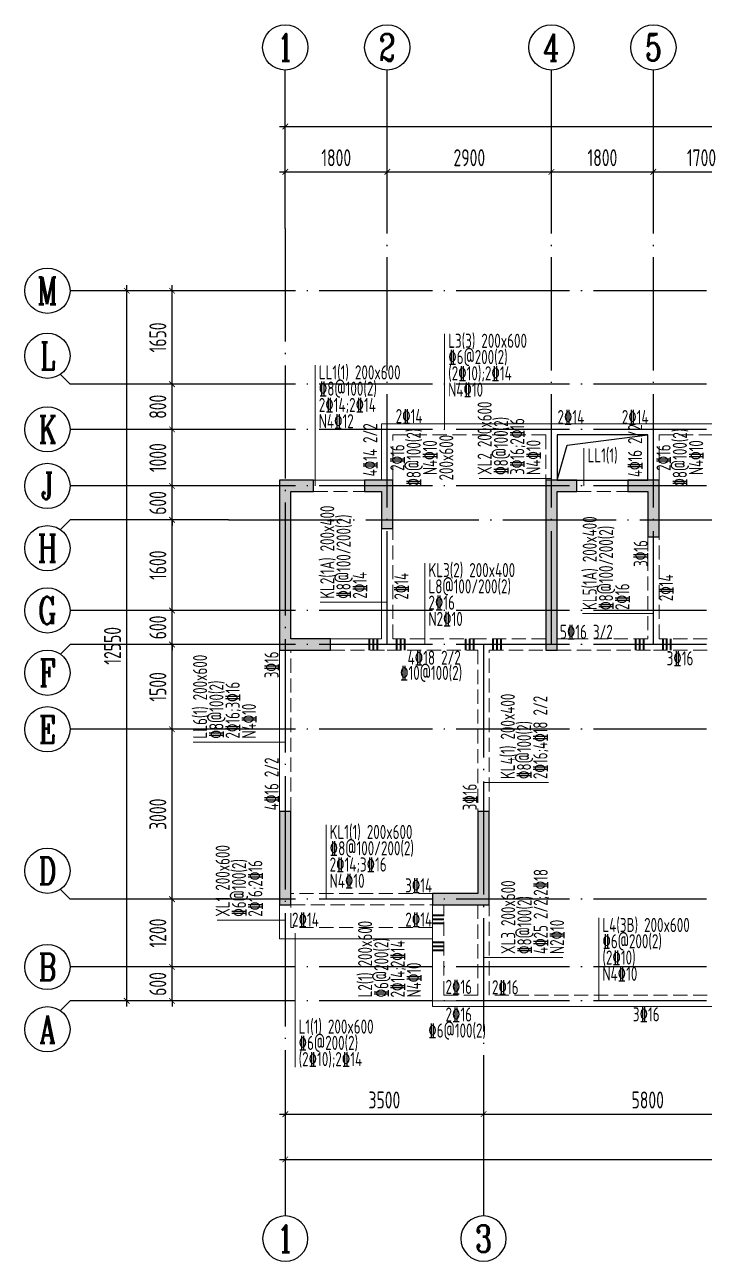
# Model space of a CAD drawing. Extents: x -668857 to 154266, y -275694 to 291306.
# Drawn here: x -114199 to -102201, y -84713 to -62863 of the extents above; entities that cross this region are included whole.
import ezdxf
from ezdxf.enums import TextEntityAlignment as Align

# ---------------------------------------------------------------- set-up
doc = ezdxf.new("R2010")
doc.units = 0
doc.header["$LTSCALE"] = 1000
doc.linetypes.add('DASH', pattern=[0.35, 0.25, -0.1])
doc.linetypes.add('DOTE', pattern=[2.42, 2, -0.2, 0.02, -0.2])
doc.layers.get('0').update_dxf_attribs({"linetype": 'CONTINUOUS'})
doc.layers.get('DEFPOINTS').update_dxf_attribs({"linetype": 'CONTINUOUS'})
for name, color, linetype in [('A-AXIS', 1, 'CONTINUOUS'), ('A-DOTE', 10, 'DOTE'), ('AXIS_NUM', 7, 'CONTINUOUS'), ('S-D洞口', 4, 'CONTINUOUS'), ('S-L主梁线', 4, 'DASH'), ('S-L梁编号', 6, 'CONTINUOUS'), ('S-L梁配筋', 7, 'CONTINUOUS'), ('S-Q墙填充', 252, 'CONTINUOUS'), ('S-Q墙实线', 6, 'CONTINUOUS'), ('S-Y一般标注', 3, 'CONTINUOUS')]:
    doc.layers.add(name, color=color, linetype=linetype)
doc.layers.add('梁附加箍筋', color=1, linetype='CONTINUOUS', lineweight=35)
doc.styles.add('TSSD_Axis', font='complex.shx', dxfattribs={"width": 0.7, "bigfont": 'hztxt.shx'})
doc.styles.add('TSSD_DIMENSION', font='Tssdeng.shx', dxfattribs={"width": 0.7, "bigfont": 'tssdchn.shx'})
doc.styles.add('TSSD_REIN', font='tssdeng.shx', dxfattribs={"width": 0.7, "height": 300, "bigfont": 'tssdchn.shx'})
doc.dimstyles.new('TSSD_100_100', dxfattribs={"dimtxt": 300, "dimasz": 100, "dimexe": 100, "dimexo": 250, "dimgap": 100, "dimtad": 1, "dimdec": 0, "dimzin": 0, "dimdsep": 46, "dimtxsty": 'TSSD_DIMENSION', "dimblk": 'ARCHTICK', "dimcen": 0, "dimdle": 100, "dimclrt": 7, "dimadec": 0, "dimazin": 0, "dimtfac": 1, "dimtdec": 0, "dimtix": 1, "dimtmove": 2, "dimatfit": 3, "dimldrblk": 'ARCHTICK', "dimfxl": 0, "dimtolj": 1, "dimtzin": 0, "dimarcsym": 0})

# ---------------------------------------------------------------- blocks, each defined once
blk = doc.blocks.new('ts_axno')
at = {"color": 0, "linetype": 'ByBlock', "lineweight": -2}
blk.add_circle((0, 0), 0.5, dxfattribs=at)
at = {"color": 0, "linetype": 'ByBlock', "lineweight": -2, "style": 'TSSD_Axis', "width": 0.7}
blk.add_attdef('A', text='', height=0.6, dxfattribs=at).set_placement((0, 0), align=Align.MIDDLE_CENTER)
blk = doc.blocks.new('_ArchTick')
at = {"color": 0, "linetype": 'ByBlock', "const_width": 0.15}
blk.add_lwpolyline([(-0.5, -0.5), (0.5, 0.5)], dxfattribs=at)
blk = doc.blocks.new('*D151')
at = {"layer": 'DEFPOINTS', "color": 0}
for p in [(6400, 19250), (4600, 18250), (6400, 18250)]:
    blk.add_point(p, dxfattribs=at)
at = {"layer": 'S-Y一般标注', "color": 0, "lineweight": -2}
for p, q in [((4500, 19250), (6500, 19250)), ((4600, 18500), (4600, 19350)), ((6400, 18500), (6400, 19350))]:
    blk.add_line(p, q, dxfattribs=at)
at = {"layer": 'S-Y一般标注', "color": 0, "lineweight": -2, "xscale": 100, "yscale": 100, "zscale": 100, "rotation": 180}
blk.add_blockref('_ArchTick', (4600, 19250), dxfattribs=at)
at = {"layer": 'S-Y一般标注', "color": 0, "lineweight": -2, "xscale": 100, "yscale": 100, "zscale": 100}
blk.add_blockref('_ArchTick', (6400, 19250), dxfattribs=at)
at = {"layer": 'S-Y一般标注', "color": 7, "insert": (5500, 19500), "char_height": 300, "attachment_point": 5, "style": 'TSSD_DIMENSION'}
blk.add_mtext('\\A1;1800', dxfattribs=at)
blk = doc.blocks.new('*D152')
at = {"layer": 'DEFPOINTS', "color": 0}
for p in [(9300, 19250), (6400, 18250), (9300, 18250)]:
    blk.add_point(p, dxfattribs=at)
at = {"layer": 'S-Y一般标注', "color": 0, "lineweight": -2}
for p, q in [((6300, 19250), (9400, 19250)), ((6400, 18500), (6400, 19350)), ((9300, 18500), (9300, 19350))]:
    blk.add_line(p, q, dxfattribs=at)
at = {"layer": 'S-Y一般标注', "color": 0, "lineweight": -2, "xscale": 100, "yscale": 100, "zscale": 100, "rotation": 180}
blk.add_blockref('_ArchTick', (6400, 19250), dxfattribs=at)
at = {"layer": 'S-Y一般标注', "color": 0, "lineweight": -2, "xscale": 100, "yscale": 100, "zscale": 100}
blk.add_blockref('_ArchTick', (9300, 19250), dxfattribs=at)
at = {"layer": 'S-Y一般标注', "color": 7, "insert": (7850, 19500), "char_height": 300, "attachment_point": 5, "style": 'TSSD_DIMENSION'}
blk.add_mtext('\\A1;2900', dxfattribs=at)
blk = doc.blocks.new('*D153')
at = {"layer": 'DEFPOINTS', "color": 0}
for p in [(11100, 19250), (9300, 18250), (11100, 18250)]:
    blk.add_point(p, dxfattribs=at)
at = {"layer": 'S-Y一般标注', "color": 0, "lineweight": -2}
for p, q in [((9200, 19250), (11200, 19250)), ((9300, 18500), (9300, 19350)), ((11100, 18500), (11100, 19350))]:
    blk.add_line(p, q, dxfattribs=at)
at = {"layer": 'S-Y一般标注', "color": 0, "lineweight": -2, "xscale": 100, "yscale": 100, "zscale": 100, "rotation": 180}
blk.add_blockref('_ArchTick', (9300, 19250), dxfattribs=at)
at = {"layer": 'S-Y一般标注', "color": 0, "lineweight": -2, "xscale": 100, "yscale": 100, "zscale": 100}
blk.add_blockref('_ArchTick', (11100, 19250), dxfattribs=at)
at = {"layer": 'S-Y一般标注', "color": 7, "insert": (10200, 19500), "char_height": 300, "attachment_point": 5, "style": 'TSSD_DIMENSION'}
blk.add_mtext('\\A1;1800', dxfattribs=at)
blk = doc.blocks.new('*D154')
at = {"layer": 'DEFPOINTS', "color": 0}
for p in [(12800, 19250), (11100, 18250), (12800, 18250)]:
    blk.add_point(p, dxfattribs=at)
at = {"layer": 'S-Y一般标注', "color": 0, "lineweight": -2}
for p, q in [((11000, 19250), (12900, 19250)), ((11100, 18500), (11100, 19350)), ((12800, 18500), (12800, 19350))]:
    blk.add_line(p, q, dxfattribs=at)
at = {"layer": 'S-Y一般标注', "color": 0, "lineweight": -2, "xscale": 100, "yscale": 100, "zscale": 100, "rotation": 180}
blk.add_blockref('_ArchTick', (11100, 19250), dxfattribs=at)
at = {"layer": 'S-Y一般标注', "color": 0, "lineweight": -2, "xscale": 100, "yscale": 100, "zscale": 100}
blk.add_blockref('_ArchTick', (12800, 19250), dxfattribs=at)
at = {"layer": 'S-Y一般标注', "color": 7, "insert": (11950, 19500), "char_height": 300, "attachment_point": 5, "style": 'TSSD_DIMENSION'}
blk.add_mtext('\\A1;1700', dxfattribs=at)
blk = doc.blocks.new('*D173')
at = {"layer": 'DEFPOINTS', "color": 0}
for p in [(54600, 20050), (4600, 18250), (54600, 18250)]:
    blk.add_point(p, dxfattribs=at)
at = {"layer": 'S-Y一般标注', "color": 0, "lineweight": -2}
for p, q in [((4600, 18500), (4600, 20150)), ((54600, 18500), (54600, 20150)), ((4500, 20050), (54700, 20050))]:
    blk.add_line(p, q, dxfattribs=at)
at = {"layer": 'S-Y一般标注', "color": 0, "lineweight": -2, "xscale": 100, "yscale": 100, "zscale": 100, "rotation": 180}
blk.add_blockref('_ArchTick', (4600, 20050), dxfattribs=at)
at = {"layer": 'S-Y一般标注', "color": 0, "lineweight": -2, "xscale": 100, "yscale": 100, "zscale": 100}
blk.add_blockref('_ArchTick', (54600, 20050), dxfattribs=at)
at = {"layer": 'S-Y一般标注', "color": 7, "insert": (29600, 20300), "char_height": 300, "attachment_point": 5, "style": 'TSSD_DIMENSION'}
blk.add_mtext('\\A1;50000', dxfattribs=at)
blk = doc.blocks.new('*D174')
at = {"layer": 'DEFPOINTS', "color": 0}
for p in [(2600, 5200), (3600, 5200), (3600, 4600)]:
    blk.add_point(p, dxfattribs=at)
at = {"layer": 'S-Y一般标注', "color": 0, "lineweight": -2}
for p, q in [((2600, 5200), (2600, 5300)), ((3350, 5200), (2500, 5200)), ((2600, 4600), (2600, 5200)), ((3350, 4600), (2500, 4600)), ((2600, 4600), (2600, 4500))]:
    blk.add_line(p, q, dxfattribs=at)
at = {"layer": 'S-Y一般标注', "color": 0, "lineweight": -2, "xscale": 100, "yscale": 100, "zscale": 100}
for p, rotation in [((2600, 5200), 270), ((2600, 4600), 90)]:
    blk.add_blockref('_ArchTick', p, dxfattribs=dict(at, rotation=rotation))
at = {"layer": 'S-Y一般标注', "color": 7, "insert": (2350, 4900), "char_height": 300, "attachment_point": 5, "rotation": 90, "style": 'TSSD_DIMENSION'}
blk.add_mtext('\\A1;600', dxfattribs=at)
blk = doc.blocks.new('*D175')
at = {"layer": 'DEFPOINTS', "color": 0}
for p in [(2600, 10900), (3600, 10900), (3600, 9400)]:
    blk.add_point(p, dxfattribs=at)
at = {"layer": 'S-Y一般标注', "color": 0, "lineweight": -2}
for p, q in [((2600, 9300), (2600, 11000)), ((3350, 10900), (2500, 10900)), ((3350, 9400), (2500, 9400))]:
    blk.add_line(p, q, dxfattribs=at)
at = {"layer": 'S-Y一般标注', "color": 0, "lineweight": -2, "xscale": 100, "yscale": 100, "zscale": 100}
for p, rotation in [((2600, 10900), 90), ((2600, 9400), 270)]:
    blk.add_blockref('_ArchTick', p, dxfattribs=dict(at, rotation=rotation))
at = {"layer": 'S-Y一般标注', "color": 7, "insert": (2350, 10150), "char_height": 300, "attachment_point": 5, "rotation": 90, "style": 'TSSD_DIMENSION'}
blk.add_mtext('\\A1;1500', dxfattribs=at)
blk = doc.blocks.new('*D176')
at = {"layer": 'DEFPOINTS', "color": 0}
for p in [(2600, 11500), (3600, 11500), (3600, 10900)]:
    blk.add_point(p, dxfattribs=at)
at = {"layer": 'S-Y一般标注', "color": 0, "lineweight": -2}
for p, q in [((2600, 11500), (2600, 11600)), ((3350, 11500), (2500, 11500)), ((2600, 10900), (2600, 11500)), ((3350, 10900), (2500, 10900)), ((2600, 10900), (2600, 10800))]:
    blk.add_line(p, q, dxfattribs=at)
at = {"layer": 'S-Y一般标注', "color": 0, "lineweight": -2, "xscale": 100, "yscale": 100, "zscale": 100}
for p, rotation in [((2600, 11500), 270), ((2600, 10900), 90)]:
    blk.add_blockref('_ArchTick', p, dxfattribs=dict(at, rotation=rotation))
at = {"layer": 'S-Y一般标注', "color": 7, "insert": (2350, 11200), "char_height": 300, "attachment_point": 5, "rotation": 90, "style": 'TSSD_DIMENSION'}
blk.add_mtext('\\A1;600', dxfattribs=at)
blk = doc.blocks.new('*D177')
at = {"layer": 'DEFPOINTS', "color": 0}
for p in [(2600, 13100), (3600, 13100), (3600, 11500)]:
    blk.add_point(p, dxfattribs=at)
at = {"layer": 'S-Y一般标注', "color": 0, "lineweight": -2}
for p, q in [((2600, 11400), (2600, 13200)), ((3350, 13100), (2500, 13100)), ((3350, 11500), (2500, 11500))]:
    blk.add_line(p, q, dxfattribs=at)
at = {"layer": 'S-Y一般标注', "color": 0, "lineweight": -2, "xscale": 100, "yscale": 100, "zscale": 100}
for p, rotation in [((2600, 13100), 90), ((2600, 11500), 270)]:
    blk.add_blockref('_ArchTick', p, dxfattribs=dict(at, rotation=rotation))
at = {"layer": 'S-Y一般标注', "color": 7, "insert": (2350, 12300), "char_height": 300, "attachment_point": 5, "rotation": 90, "style": 'TSSD_DIMENSION'}
blk.add_mtext('\\A1;1600', dxfattribs=at)
blk = doc.blocks.new('*D178')
at = {"layer": 'DEFPOINTS', "color": 0}
for p in [(2600, 13700), (3600, 13700), (3600, 13100)]:
    blk.add_point(p, dxfattribs=at)
at = {"layer": 'S-Y一般标注', "color": 0, "lineweight": -2}
for p, q in [((2600, 13700), (2600, 13800)), ((3350, 13700), (2500, 13700)), ((2600, 13100), (2600, 13700)), ((3350, 13100), (2500, 13100)), ((2600, 13100), (2600, 13000))]:
    blk.add_line(p, q, dxfattribs=at)
at = {"layer": 'S-Y一般标注', "color": 0, "lineweight": -2, "xscale": 100, "yscale": 100, "zscale": 100}
for p, rotation in [((2600, 13700), 270), ((2600, 13100), 90)]:
    blk.add_blockref('_ArchTick', p, dxfattribs=dict(at, rotation=rotation))
at = {"layer": 'S-Y一般标注', "color": 7, "insert": (2350, 13400), "char_height": 300, "attachment_point": 5, "rotation": 90, "style": 'TSSD_DIMENSION'}
blk.add_mtext('\\A1;600', dxfattribs=at)
blk = doc.blocks.new('*D179')
at = {"layer": 'DEFPOINTS', "color": 0}
for p in [(2600, 14700), (3600, 14700), (3600, 13700)]:
    blk.add_point(p, dxfattribs=at)
at = {"layer": 'S-Y一般标注', "color": 0, "lineweight": -2}
for p, q in [((3350, 14700), (2500, 14700)), ((2600, 13600), (2600, 14800)), ((3350, 13700), (2500, 13700))]:
    blk.add_line(p, q, dxfattribs=at)
at = {"layer": 'S-Y一般标注', "color": 0, "lineweight": -2, "xscale": 100, "yscale": 100, "zscale": 100}
for p, rotation in [((2600, 14700), 90), ((2600, 13700), 270)]:
    blk.add_blockref('_ArchTick', p, dxfattribs=dict(at, rotation=rotation))
at = {"layer": 'S-Y一般标注', "color": 7, "insert": (2350, 14200), "char_height": 300, "attachment_point": 5, "rotation": 90, "style": 'TSSD_DIMENSION'}
blk.add_mtext('\\A1;1000', dxfattribs=at)
blk = doc.blocks.new('*D180')
at = {"layer": 'DEFPOINTS', "color": 0}
for p in [(1800, 17150), (3600, 17150), (3600, 4600)]:
    blk.add_point(p, dxfattribs=at)
at = {"layer": 'S-Y一般标注', "color": 0, "lineweight": -2}
for p, q in [((3350, 17150), (1700, 17150)), ((1800, 4500), (1800, 17250)), ((3350, 4600), (1700, 4600))]:
    blk.add_line(p, q, dxfattribs=at)
at = {"layer": 'S-Y一般标注', "color": 0, "lineweight": -2, "xscale": 100, "yscale": 100, "zscale": 100}
for p, rotation in [((1800, 17150), 90), ((1800, 4600), 270)]:
    blk.add_blockref('_ArchTick', p, dxfattribs=dict(at, rotation=rotation))
at = {"layer": 'S-Y一般标注', "color": 7, "insert": (1550, 10875), "char_height": 300, "attachment_point": 5, "rotation": 90, "style": 'TSSD_DIMENSION'}
blk.add_mtext('\\A1;12550', dxfattribs=at)
blk = doc.blocks.new('*D181')
at = {"layer": 'DEFPOINTS', "color": 0}
for p in [(2600, 15500), (3600, 15500), (3600, 14700)]:
    blk.add_point(p, dxfattribs=at)
at = {"layer": 'S-Y一般标注', "color": 0, "lineweight": -2}
for p, q in [((2600, 14600), (2600, 15600)), ((3350, 15500), (2500, 15500)), ((3350, 14700), (2500, 14700))]:
    blk.add_line(p, q, dxfattribs=at)
at = {"layer": 'S-Y一般标注', "color": 0, "lineweight": -2, "xscale": 100, "yscale": 100, "zscale": 100}
for p, rotation in [((2600, 15500), 90), ((2600, 14700), 270)]:
    blk.add_blockref('_ArchTick', p, dxfattribs=dict(at, rotation=rotation))
at = {"layer": 'S-Y一般标注', "color": 7, "insert": (2350, 15100), "char_height": 300, "attachment_point": 5, "rotation": 90, "style": 'TSSD_DIMENSION'}
blk.add_mtext('\\A1;800', dxfattribs=at)
blk = doc.blocks.new('*D182')
at = {"layer": 'DEFPOINTS', "color": 0}
for p in [(2600, 6400), (3600, 6400), (3600, 5200)]:
    blk.add_point(p, dxfattribs=at)
at = {"layer": 'S-Y一般标注', "color": 0, "lineweight": -2}
for p, q in [((3350, 6400), (2500, 6400)), ((2600, 5100), (2600, 6500)), ((3350, 5200), (2500, 5200))]:
    blk.add_line(p, q, dxfattribs=at)
at = {"layer": 'S-Y一般标注', "color": 0, "lineweight": -2, "xscale": 100, "yscale": 100, "zscale": 100}
for p, rotation in [((2600, 6400), 90), ((2600, 5200), 270)]:
    blk.add_blockref('_ArchTick', p, dxfattribs=dict(at, rotation=rotation))
at = {"layer": 'S-Y一般标注', "color": 7, "insert": (2350, 5800), "char_height": 300, "attachment_point": 5, "rotation": 90, "style": 'TSSD_DIMENSION'}
blk.add_mtext('\\A1;1200', dxfattribs=at)
blk = doc.blocks.new('*D183')
at = {"layer": 'DEFPOINTS', "color": 0}
for p in [(2600, 9400), (3600, 9400), (3600, 6400)]:
    blk.add_point(p, dxfattribs=at)
at = {"layer": 'S-Y一般标注', "color": 0, "lineweight": -2}
for p, q in [((3350, 9400), (2500, 9400)), ((2600, 6300), (2600, 9500)), ((3350, 6400), (2500, 6400))]:
    blk.add_line(p, q, dxfattribs=at)
at = {"layer": 'S-Y一般标注', "color": 0, "lineweight": -2, "xscale": 100, "yscale": 100, "zscale": 100}
for p, rotation in [((2600, 9400), 90), ((2600, 6400), 270)]:
    blk.add_blockref('_ArchTick', p, dxfattribs=dict(at, rotation=rotation))
at = {"layer": 'S-Y一般标注', "color": 7, "insert": (2350, 7900), "char_height": 300, "attachment_point": 5, "rotation": 90, "style": 'TSSD_DIMENSION'}
blk.add_mtext('\\A1;3000', dxfattribs=at)
blk = doc.blocks.new('*D188')
at = {"layer": 'DEFPOINTS', "color": 0}
for p in [(8100, 3600), (13900, 3600), (13900, 2600)]:
    blk.add_point(p, dxfattribs=at)
at = {"layer": 'S-Y一般标注', "color": 0, "lineweight": -2}
for p, q in [((8100, 3350), (8100, 2500)), ((13900, 3350), (13900, 2500)), ((8000, 2600), (14000, 2600))]:
    blk.add_line(p, q, dxfattribs=at)
at = {"layer": 'S-Y一般标注', "color": 0, "lineweight": -2, "xscale": 100, "yscale": 100, "zscale": 100, "rotation": 180}
blk.add_blockref('_ArchTick', (8100, 2600), dxfattribs=at)
at = {"layer": 'S-Y一般标注', "color": 0, "lineweight": -2, "xscale": 100, "yscale": 100, "zscale": 100}
blk.add_blockref('_ArchTick', (13900, 2600), dxfattribs=at)
at = {"layer": 'S-Y一般标注', "color": 7, "insert": (11000, 2850), "char_height": 300, "attachment_point": 5, "style": 'TSSD_DIMENSION'}
blk.add_mtext('\\A1;5800', dxfattribs=at)
blk = doc.blocks.new('*D196')
at = {"layer": 'DEFPOINTS', "color": 0}
for p in [(4600, 3600), (54600, 3600), (54600, 1800)]:
    blk.add_point(p, dxfattribs=at)
at = {"layer": 'S-Y一般标注', "color": 0, "lineweight": -2}
for p, q in [((4600, 3350), (4600, 1700)), ((54600, 3350), (54600, 1700)), ((4500, 1800), (54700, 1800))]:
    blk.add_line(p, q, dxfattribs=at)
at = {"layer": 'S-Y一般标注', "color": 0, "lineweight": -2, "xscale": 100, "yscale": 100, "zscale": 100, "rotation": 180}
blk.add_blockref('_ArchTick', (4600, 1800), dxfattribs=at)
at = {"layer": 'S-Y一般标注', "color": 0, "lineweight": -2, "xscale": 100, "yscale": 100, "zscale": 100}
blk.add_blockref('_ArchTick', (54600, 1800), dxfattribs=at)
at = {"layer": 'S-Y一般标注', "color": 7, "insert": (29600, 2050), "char_height": 300, "attachment_point": 5, "style": 'TSSD_DIMENSION'}
blk.add_mtext('\\A1;50000', dxfattribs=at)
blk = doc.blocks.new('*D198')
at = {"layer": 'DEFPOINTS', "color": 0}
for p in [(4600, 3600), (8100, 3600), (8100, 2600)]:
    blk.add_point(p, dxfattribs=at)
at = {"layer": 'S-Y一般标注', "color": 0, "lineweight": -2}
for p, q in [((4600, 3350), (4600, 2500)), ((8100, 3350), (8100, 2500)), ((4500, 2600), (8200, 2600))]:
    blk.add_line(p, q, dxfattribs=at)
at = {"layer": 'S-Y一般标注', "color": 0, "lineweight": -2, "xscale": 100, "yscale": 100, "zscale": 100, "rotation": 180}
blk.add_blockref('_ArchTick', (4600, 2600), dxfattribs=at)
at = {"layer": 'S-Y一般标注', "color": 0, "lineweight": -2, "xscale": 100, "yscale": 100, "zscale": 100}
blk.add_blockref('_ArchTick', (8100, 2600), dxfattribs=at)
at = {"layer": 'S-Y一般标注', "color": 7, "insert": (6350, 2850), "char_height": 300, "attachment_point": 5, "style": 'TSSD_DIMENSION'}
blk.add_mtext('\\A1;3500', dxfattribs=at)
blk = doc.blocks.new('*D212')
at = {"layer": 'DEFPOINTS', "color": 0}
for p in [(2600, 17150), (3600, 17150), (3600, 15500)]:
    blk.add_point(p, dxfattribs=at)
at = {"layer": 'S-Y一般标注', "color": 0, "lineweight": -2}
for p, q in [((3350, 17150), (2500, 17150)), ((2600, 15400), (2600, 17250)), ((3350, 15500), (2500, 15500))]:
    blk.add_line(p, q, dxfattribs=at)
at = {"layer": 'S-Y一般标注', "color": 0, "lineweight": -2, "xscale": 100, "yscale": 100, "zscale": 100}
for p, rotation in [((2600, 17150), 90), ((2600, 15500), 270)]:
    blk.add_blockref('_ArchTick', p, dxfattribs=dict(at, rotation=rotation))
at = {"layer": 'S-Y一般标注', "color": 7, "insert": (2350, 16325), "char_height": 300, "attachment_point": 5, "rotation": 90, "style": 'TSSD_DIMENSION'}
blk.add_mtext('\\A1;1650', dxfattribs=at)
blk = doc.blocks.new('20210807.15312078')
at = {"layer": 'S-Q墙填充'}
h = blk.add_hatch(color=252, dxfattribs=at)
h.dxf.hatch_style = 1
h.paths.add_polyline_path([(61116, 65940), (61516, 65940), (61516, 66140), (60916, 66140), (60916, 63140), (61816, 63140), (61816, 63340), (61116, 63340)])
h = blk.add_hatch(color=252, dxfattribs=at)
h.dxf.hatch_style = 1
h.paths.add_polyline_path([(62916, 66140), (62416, 66140), (62416, 65940), (62716, 65940), (62716, 65290), (62916, 65290)])
h = blk.add_hatch(color=252, dxfattribs=at)
h.dxf.hatch_style = 1
h.paths.add_polyline_path([(65616, 66140), (65616, 63140), (65816, 63140), (65816, 65940), (66166, 65940), (66166, 66140)])
h = blk.add_hatch(color=252, dxfattribs=at)
h.dxf.hatch_style = 1
h.paths.add_polyline_path([(67416, 65940), (67416, 65140), (67616, 65140), (67616, 66140), (67066, 66140), (67066, 65940)])
h = blk.add_hatch(color=252, dxfattribs=at)
h.dxf.hatch_style = 1
h.paths.add_polyline_path([(61116, 58640), (61116, 60290), (60916, 60290), (60916, 58640)])
h = blk.add_hatch(color=252, dxfattribs=at)
h.dxf.hatch_style = 1
h.paths.add_polyline_path([(64616, 60290), (64416, 60290), (64416, 58840), (63716, 58840), (63616, 58840), (63616, 58640), (63716, 58640), (64616, 58640)])
at = {"layer": 'S-D洞口', "color": 5}
blk.add_lwpolyline([(65816, 66140), (67416, 66140), (67416, 66940), (65816, 66940), (65816, 66140), (65993, 66762), (67416, 66940)], dxfattribs=at)
at = {"layer": 'S-L主梁线', "linetype": 'ByBlock', "lineweight": 18}
for p, q in [((62716, 67140), (62716, 66140)), ((65716, 67140), (62716, 67140)), ((67516, 67140), (65716, 67140)), ((69116, 67140), (67516, 67140)), ((65816, 66940), (67416, 66940)), ((65816, 66140), (65816, 66940)), ((67416, 66940), (67416, 66140)), ((62416, 66140), (61516, 66140)), ((67066, 66140), (66166, 66140)), ((62716, 65290), (62716, 63340)), ((62716, 63340), (61816, 63340)), ((60916, 63140), (60916, 60290)), ((60916, 58640), (60916, 58040)), ((63616, 58640), (63616, 56840)), ((60916, 58040), (63616, 58040)), ((63616, 56840), (64516, 56840)), ((64516, 56840), (82516, 56840))]:
    blk.add_line(p, q, dxfattribs=at)
at = {"layer": 'S-L主梁线', "linetype": 'DASH', "lineweight": 18}
for p, q in [((62916, 66940), (65616, 66940)), ((62916, 66140), (62916, 66940)), ((65616, 66940), (65616, 66140)), ((67616, 66940), (69116, 66940)), ((67616, 66140), (67616, 66940)), ((61516, 65940), (62416, 65940)), ((66166, 65940), (67066, 65940)), ((62916, 63340), (62916, 65290)), ((67416, 65140), (67416, 63340)), ((67616, 63340), (67616, 65140)), ((64516, 63340), (62916, 63340)), ((65616, 63340), (64516, 63340)), ((67416, 63340), (65816, 63340)), ((70216, 63340), (67616, 63340)), ((61116, 60290), (61116, 63140)), ((61816, 63140), (62816, 63140)), ((62816, 63140), (64416, 63140)), ((64416, 63140), (64416, 60290)), ((64616, 63140), (65616, 63140)), ((64616, 60290), (64616, 63140)), ((65816, 63140), (67516, 63140)), ((67516, 63140), (70216, 63140)), ((63616, 58840), (61116, 58840)), ((61116, 58640), (63616, 58640)), ((61116, 58240), (61116, 58640)), ((63816, 57040), (63816, 58640)), ((64416, 58640), (64416, 57040)), ((64616, 57040), (64616, 58640)), ((63616, 58240), (61116, 58240)), ((64416, 57040), (63816, 57040)), ((70216, 57040), (64616, 57040))]:
    blk.add_line(p, q, dxfattribs=at)
at = {"layer": 'S-Q墙实线'}
for points in [[(61116, 65940), (61516, 65940), (61516, 66140), (60916, 66140), (60916, 63140), (61816, 63140), (61816, 63340), (61116, 63340)], [(62916, 66140), (62416, 66140), (62416, 65940), (62716, 65940), (62716, 65290), (62916, 65290)], [(65616, 66140), (65616, 63140), (65816, 63140), (65816, 65940), (66166, 65940), (66166, 66140)], [(67416, 65940), (67416, 65140), (67616, 65140), (67616, 66140), (67066, 66140), (67066, 65940)], [(61116, 58640), (61116, 60290), (60916, 60290), (60916, 58640)]]:
    blk.add_lwpolyline(points, close=True, dxfattribs=at)
blk.add_lwpolyline([(63716, 58840), (63616, 58840), (63616, 58640), (63716, 58640), (64616, 58640), (64616, 60290), (64416, 60290), (64416, 58840), (63716, 58840)], dxfattribs=at)
blk = doc.blocks.new('20210726.16395156')
at = {"layer": 'A-AXIS'}
for p, q in [((4600, 18249.9), (4600, 21049.9)), ((6400, 18249.9), (6400, 21049.9)), ((9300, 18249.9), (9300, 21049.9)), ((11100, 18249.9), (11100, 21049.9)), ((3600, 17150), (800, 17150)), ((800, 15500), (628.4, 15671.7)), ((3600, 15500), (800, 15500)), ((3600, 14700), (800, 14700)), ((3600, 13700), (800, 13700)), ((800, 13100.3), (628.4, 12928.7)), ((3600, 13100.3), (800, 13100.3)), ((3600, 11500), (800, 11500)), ((800, 10900), (628.4, 10728.4)), ((3600, 10900), (800, 10900)), ((3600, 9400), (800, 9400)), ((800, 6400), (628.4, 6571.7)), ((3600, 6400), (800, 6400)), ((3600, 5200), (800, 5200)), ((800, 4600), (628.4, 4428.4)), ((3600, 4600), (800, 4600)), ((4600, 3600), (4600, 800)), ((8100, 3600), (8100, 800))]:
    blk.add_line(p, q, dxfattribs=at)
at = {"layer": 'A-DOTE'}
for p, q in [((4600, 18249.9), (4600, 3600)), ((6400, 10900), (6400, 18249.9)), ((9300, 10900), (9300, 18249.9)), ((11100, 10900), (11100, 18249.9)), ((55600, 17150), (3600, 17150)), ((55600, 15500), (3600, 15500)), ((55600, 14700), (3600, 14700)), ((55600, 13700), (3600, 13700)), ((3600, 13100.3), (55600, 13100.3)), ((55600, 11500), (3600, 11500)), ((55600, 10900), (3600, 10900)), ((8100, 10900), (8100, 3600)), ((55600, 9400), (3600, 9400)), ((55600, 6400), (3600, 6400)), ((55600, 5200), (3600, 5200)), ((55600, 4600), (3600, 4600))]:
    blk.add_line(p, q, dxfattribs=at)
at = {"layer": 'A-AXIS'}
ref = blk.add_blockref('ts_axno', (4600, 21449.9), dxfattribs=dict(at, xscale=800, yscale=800, zscale=800))
ref.add_attrib('1', '1', dxfattribs={"layer": 'AXIS_NUM', "height": 480, "style": 'TSSD_Axis', "width": 0.7}).set_placement((4600, 21449.9), align=Align.MIDDLE_CENTER)
ref = blk.add_blockref('ts_axno', (6400, 21449.9), dxfattribs=dict(at, xscale=800, yscale=800, zscale=800))
ref.add_attrib('2', '2', dxfattribs={"layer": 'AXIS_NUM', "height": 480, "style": 'TSSD_Axis', "width": 0.7}).set_placement((6400, 21449.9), align=Align.MIDDLE_CENTER)
ref = blk.add_blockref('ts_axno', (9300, 21449.9), dxfattribs=dict(at, xscale=800, yscale=800, zscale=800))
ref.add_attrib('3', '4', dxfattribs={"layer": 'AXIS_NUM', "height": 480, "style": 'TSSD_Axis', "width": 0.7}).set_placement((9300, 21449.9), align=Align.MIDDLE_CENTER)
ref = blk.add_blockref('ts_axno', (11100, 21449.9), dxfattribs=dict(at, xscale=800, yscale=800, zscale=800))
ref.add_attrib('4', '5', dxfattribs={"layer": 'AXIS_NUM', "height": 480, "style": 'TSSD_Axis', "width": 0.7}).set_placement((11100, 21449.9), align=Align.MIDDLE_CENTER)
ref = blk.add_blockref('ts_axno', (400, 17150), dxfattribs=dict(at, xscale=800, yscale=800, zscale=800))
ref.add_attrib('G', 'M', dxfattribs={"layer": 'AXIS_NUM', "height": 480, "style": 'TSSD_Axis', "width": 0.7}).set_placement((400, 17150), align=Align.MIDDLE_CENTER)
ref = blk.add_blockref('ts_axno', (400, 16000), dxfattribs=dict(at, xscale=800, yscale=800, zscale=800))
ref.add_attrib('G', 'L', dxfattribs={"layer": 'AXIS_NUM', "height": 480, "style": 'TSSD_Axis', "width": 0.7}).set_placement((400, 16000), align=Align.MIDDLE_CENTER)
ref = blk.add_blockref('ts_axno', (400, 14700), dxfattribs=dict(at, xscale=800, yscale=800, zscale=800))
ref.add_attrib('G', 'K', dxfattribs={"layer": 'AXIS_NUM', "height": 480, "style": 'TSSD_Axis', "width": 0.7}).set_placement((400, 14700), align=Align.MIDDLE_CENTER)
ref = blk.add_blockref('ts_axno', (400, 13700), dxfattribs=dict(at, xscale=800, yscale=800, zscale=800))
ref.add_attrib('G', 'J', dxfattribs={"layer": 'AXIS_NUM', "height": 480, "style": 'TSSD_Axis', "width": 0.7}).set_placement((400, 13700), align=Align.MIDDLE_CENTER)
ref = blk.add_blockref('ts_axno', (400, 12600.3), dxfattribs=dict(at, xscale=800, yscale=800, zscale=800))
ref.add_attrib('C', 'H', dxfattribs={"layer": 'AXIS_NUM', "height": 480, "style": 'TSSD_Axis', "width": 0.7}).set_placement((400, 12600.3), align=Align.MIDDLE_CENTER)
ref = blk.add_blockref('ts_axno', (400, 11500), dxfattribs=dict(at, xscale=800, yscale=800, zscale=800))
ref.add_attrib('D', 'G', dxfattribs={"layer": 'AXIS_NUM', "height": 480, "style": 'TSSD_Axis', "width": 0.7}).set_placement((400, 11500), align=Align.MIDDLE_CENTER)
ref = blk.add_blockref('ts_axno', (400, 10400), dxfattribs=dict(at, xscale=800, yscale=800, zscale=800))
ref.add_attrib('C', 'F', dxfattribs={"layer": 'AXIS_NUM', "height": 480, "style": 'TSSD_Axis', "width": 0.7}).set_placement((400, 10400), align=Align.MIDDLE_CENTER)
ref = blk.add_blockref('ts_axno', (400, 9400), dxfattribs=dict(at, xscale=800, yscale=800, zscale=800))
ref.add_attrib('B', 'E', dxfattribs={"layer": 'AXIS_NUM', "height": 480, "style": 'TSSD_Axis', "width": 0.7}).set_placement((400, 9400), align=Align.MIDDLE_CENTER)
ref = blk.add_blockref('ts_axno', (400, 6900), dxfattribs=dict(at, xscale=800, yscale=800, zscale=800, rotation=180))
ref.add_attrib('C', 'D', dxfattribs={"layer": 'AXIS_NUM', "height": 480, "style": 'TSSD_Axis', "width": 0.7}).set_placement((400, 6900), align=Align.MIDDLE_CENTER)
ref = blk.add_blockref('ts_axno', (400, 5200), dxfattribs=dict(at, xscale=800, yscale=800, zscale=800))
ref.add_attrib('A', 'B', dxfattribs={"layer": 'AXIS_NUM', "height": 480, "style": 'TSSD_Axis', "width": 0.7}).set_placement((400, 5200), align=Align.MIDDLE_CENTER)
ref = blk.add_blockref('ts_axno', (400, 4100), dxfattribs=dict(at, xscale=800, yscale=800, zscale=800))
ref.add_attrib('F', 'A', dxfattribs={"layer": 'AXIS_NUM', "height": 480, "style": 'TSSD_Axis', "width": 0.7}).set_placement((400, 4100), align=Align.MIDDLE_CENTER)
ref = blk.add_blockref('ts_axno', (4600, 400), dxfattribs=dict(at, xscale=-800, yscale=800, zscale=800, rotation=180))
ref.add_attrib('1', '1', dxfattribs={"layer": 'AXIS_NUM', "height": 480, "style": 'TSSD_Axis', "width": 0.7}).set_placement((4600, 400), align=Align.MIDDLE_CENTER)
ref = blk.add_blockref('ts_axno', (8100, 400), dxfattribs=dict(at, xscale=-800, yscale=800, zscale=800, rotation=180))
ref.add_attrib('2', '3', dxfattribs={"layer": 'AXIS_NUM', "height": 480, "style": 'TSSD_Axis', "width": 0.7}).set_placement((8100, 400), align=Align.MIDDLE_CENTER)
at = {"layer": 'S-Y一般标注'}
for base, p1, p2, picture, middle in [((54600, 20049.9), (4600, 18249.9), (54600, 18249.9), '*D173', (29600, 20299.9)), ((6400, 19249.9), (4600, 18249.9), (6400, 18249.9), '*D151', (5500, 19499.9)), ((9300, 19249.9), (6400, 18249.9), (9300, 18249.9), '*D152', (7850, 19499.9)), ((11100, 19249.9), (9300, 18249.9), (11100, 18249.9), '*D153', (10200, 19499.9)), ((12800, 19249.9), (11100, 18249.9), (12800, 18249.9), '*D154', (11950, 19499.9)), ((54600, 1800), (4600, 3600), (54600, 3600), '*D196', (29600, 2050)), ((8100, 2600), (4600, 3600), (8100, 3600), '*D198', (6350, 2850)), ((13900, 2600), (8100, 3600), (13900, 3600), '*D188', (11000, 2850))]:
    dim = blk.add_linear_dim(base=base, p1=p1, p2=p2, dimstyle='TSSD_100_100', dxfattribs=at)
    dim.commit()
    dim.dimension.update_dxf_attribs({"geometry": picture, "text_midpoint": middle})
for base, p1, p2, picture, middle in [((1800, 17150), (3600, 4600), (3600, 17150), '*D180', (1550, 10875)), ((2600, 17150), (3600, 15500), (3600, 17150), '*D212', (2350, 16325)), ((2600, 15500), (3600, 14700), (3600, 15500), '*D181', (2350, 15100)), ((2600, 14700), (3600, 13700), (3600, 14700), '*D179', (2350, 14200)), ((2600, 13700), (3600, 13100.3), (3600, 13700), '*D178', (2350, 13400.2)), ((2600, 13100.3), (3600, 11500), (3600, 13100.3), '*D177', (2350, 12300.2)), ((2600, 11500), (3600, 10900), (3600, 11500), '*D176', (2350, 11200)), ((2600, 10900), (3600, 9400), (3600, 10900), '*D175', (2350, 10150)), ((2600, 9400), (3600, 6400), (3600, 9400), '*D183', (2350, 7900)), ((2600, 6400), (3600, 5200), (3600, 6400), '*D182', (2350, 5800)), ((2600, 5200), (3600, 4600), (3600, 5200), '*D174', (2350, 4900))]:
    dim = blk.add_linear_dim(base=base, p1=p1, p2=p2, angle=90, dimstyle='TSSD_100_100', dxfattribs=at)
    dim.commit()
    dim.dimension.update_dxf_attribs({"geometry": picture, "text_midpoint": middle})

msp = doc.modelspace()

# ---------------------------------------------------------------- linework, layer by layer
at = {"layer": 'S-L梁编号', "lineweight": 18}
for p, q in [((-106785.39, -70013.16), (-106785.39, -68322.58)), ((-109069.74, -71013.16), (-109069.74, -68881.3)), ((-104324.81, -71013.16), (-104324.81, -70346.93)), ((-104899.27, -70880.28), (-106175.18, -70880.28)), ((-107133.42, -73813.16), (-107133.42, -72375.17)), ((-107799.27, -73068.76), (-108982.96, -73068.76)), ((-103099.27, -73267.21), (-104348.42, -73267.21)), ((-109599.27, -75539.28), (-111228.49, -75539.28)), ((-106099.27, -76254.2), (-104951.22, -76254.2)), ((-108878.16, -78313.16), (-108878.16, -77002.4)), ((-104062.18, -80112.99), (-104062.18, -78645.82)), ((-109599.27, -78687.46), (-110800.37, -78687.46)), ((-109426.29, -78913.16), (-109426.29, -81285.46)), ((-106099.27, -79346.08), (-104695.46, -79346.08)), ((-105863, -80114.13), (-108315.03, -80114.13))]:
    msp.add_line(p, q, dxfattribs=at)
at = {"layer": '梁附加箍筋', "lineweight": 35}
for p, q in [((-108109.27, -73913.16), (-108109.27, -73713.16)), ((-108039.27, -73913.16), (-108039.27, -73713.16)), ((-107969.27, -73913.16), (-107969.27, -73713.16)), ((-107629.27, -73913.16), (-107629.27, -73713.16)), ((-107559.27, -73913.16), (-107559.27, -73713.16)), ((-107489.27, -73913.16), (-107489.27, -73713.16)), ((-106409.27, -73913.16), (-106409.27, -73713.16)), ((-106339.27, -73913.16), (-106339.27, -73713.16)), ((-106269.27, -73913.16), (-106269.27, -73713.16)), ((-105929.27, -73913.16), (-105929.27, -73713.16)), ((-105859.27, -73913.16), (-105859.27, -73713.16)), ((-105789.27, -73913.16), (-105789.27, -73713.16)), ((-103409.27, -73913.16), (-103409.27, -73713.16)), ((-103339.27, -73913.16), (-103339.27, -73713.16)), ((-103269.27, -73913.16), (-103269.27, -73713.16)), ((-102929.27, -73913.16), (-102929.27, -73713.16)), ((-102859.27, -73913.16), (-102859.27, -73713.16)), ((-102789.27, -73913.16), (-102789.27, -73713.16)), ((-106799.36, -78603.16), (-106999.36, -78603.16)), ((-106799.36, -78673.16), (-106999.36, -78673.16)), ((-106799.36, -78743.16), (-106999.36, -78743.16)), ((-106799.36, -79083.16), (-106999.36, -79083.16)), ((-106799.36, -79153.16), (-106999.36, -79153.16)), ((-106799.36, -79223.16), (-106999.36, -79223.16))]:
    msp.add_line(p, q, dxfattribs=at)

# ---------------------------------------------------------------- block references
at = {"layer": 'A-DOTE'}
msp.add_blockref('20210726.16395156', (-114199.28, -84713.2), dxfattribs=at)
at = {"layer": 'S-Q墙填充'}
msp.add_blockref('20210807.15312078', (-170614.92, -137052.72), dxfattribs=at)

# ---------------------------------------------------------------- texts
at = {"layer": 'S-L梁编号', "color": 6, "style": 'TSSD_REIN', "width": 0.7}
for s, p in [('L3(3) 200x600', (-106722.89, -68572.58)), ('LL1(1) 200x600', (-109007.24, -69131.3)), ('LL1(1)', (-104262.31, -70596.93)), ('KL3(2) 200x400', (-107070.92, -72625.17)), ('KL1(1) 200x600', (-108815.66, -77252.4)), ('L4(3B) 200x600', (-103999.68, -78895.82)), ('L1(1) 200x600', (-109363.79, -80691.23))]:
    msp.add_text(s, height=250, dxfattribs=at).set_placement(p)
for s, p in [('XL2 200x600', (-105954.02, -70817.78)), ('KL2(1A) 200x400', (-108732.96, -73006.26)), ('KL5(1A) 200x400', (-104098.42, -73204.71)), ('LL6(1) 200x600', (-110978.49, -75476.78)), ('KL4(1) 200x400', (-105545.46, -76191.7)), ('XL1 200x600', (-110579.22, -78624.96)), ('XL3 200x600', (-105538.73, -79283.58)), ('L2(1) 200x600', (-108065.03, -80051.63))]:
    msp.add_text(s, height=250, rotation=90, dxfattribs=at).set_placement(p)
at = {"layer": 'S-L梁配筋', "color": 7, "style": 'TSSD_REIN', "width": 0.7}
for s, p in [('%%1326@200(2)', (-106722.89, -68860.08)), ('(2%%13210);2%%13214', (-106722.89, -69147.58)), ('%%1328@100(2)', (-109007.24, -69418.8)), ('N4%%13210', (-106722.89, -69435.08)), ('2%%13214;2%%13214', (-109007.24, -69706.3)), ('2%%13214', (-107649.27, -69903.96)), ('N4%%13212', (-109007.24, -69993.8)), ('L8@100/200(2)', (-107070.92, -72912.67)), ('2%%13216', (-107070.92, -73200.17)), ('N2%%13210', (-107070.92, -73487.67)), ('5%%13216 3/2', (-104749.27, -73715.72)), ('3%%13216', (-102865.14, -74183.21)), ('%%13210@100(2)', (-107573.15, -74440.97)), ('%%1328@100/200(2)', (-108815.66, -77539.9)), ('2%%13214;3%%13216', (-108815.66, -77827.4)), ('N4%%13210', (-108815.66, -78114.9)), ('%%1326@200(2)', (-103999.68, -79183.32)), ('(2%%13210)', (-103999.68, -79470.82)), ('N4%%13210', (-103999.68, -79758.32)), ('2%%13216', (-106769.94, -79989.1)), ('2%%13216', (-105949.27, -79996.13)), ('2%%13216', (-106769.94, -80477.58)), ('3%%13216', (-103461.98, -80474.25)), ('%%1326@100(2)', (-107074.53, -80761.22)), ('%%1326@200(2)', (-109363.79, -80978.73)), ('(2%%13210);2%%13214', (-109363.79, -81266.23))]:
    msp.add_text(s, height=250, dxfattribs=at).set_placement(p)
for p in [(-104319.89, -69920.5), (-103183.96, -69920.5)]:
    msp.add_text('2%%13214', height=250, dxfattribs=at).set_placement(p, align=Align.RIGHT)
at = {"layer": 'S-L梁配筋', "color": 1, "style": 'TSSD_REIN', "width": 0.7}
msp.add_text('4%%13214 2/2', height=250, rotation=90, dxfattribs=at).set_placement((-107900.58, -70375.39), align=Align.BOTTOM_CENTER)
at = {"layer": 'S-L梁配筋', "color": 7, "style": 'TSSD_REIN', "width": 0.7}
for s, rotation, p in [('%%1328@100(2)', 90, (-105666.52, -70817.78)), ('N4%%13210', 90, (-105091.52, -70817.78)), ('%%1328@100/200(2)', 90, (-108445.46, -73006.26)), ('%%1328@100/200(2)', 90, (-103810.92, -73204.71)), ('3%%13216', 90, (-103198.08, -72443.63)), ('2%%13214', 90, (-108157.96, -73006.26)), ('2%%13216', 90, (-103523.42, -73204.71)), ('3%%13216', 90, (-109716.82, -74410.55)), ('2%%13216;3%%13216', 90, (-110403.49, -75476.78)), ('N4%%13210', 90, (-110115.99, -75476.78)), ('%%1328@100(2)', 90, (-105257.96, -76191.7)), ('4%%13216 2/2', 90, (-109716.82, -76745.51)), ('3%%13216', 90, (-106216.82, -76745.51)), ('%%1326@100(2)', 90, (-110291.72, -78624.96)), ('2%%13216;2%%13216', 90, (-110004.22, -78624.96)), ('4%%13225 2/2;2%%13218', 90, (-104963.73, -79283.58)), ('%%1328@100(2)', 90, (-105251.23, -79283.58)), ('2%%13214', 360, (-109479.59, -78800.26)), ('N2%%13210', 90, (-104676.23, -79283.58)), ('%%1326@200(2)', 90, (-107777.53, -80051.63)), ('2%%13214;2%%13214', 90, (-107490.03, -80051.63)), ('N4%%13210', 90, (-107202.53, -80051.63))]:
    msp.add_text(s, height=250, rotation=rotation, dxfattribs=at).set_placement(p)
at = {"layer": 'S-L梁配筋', "color": 1, "style": 'TSSD_REIN', "width": 0.7}
for s, p in [('3%%13216;2%%13216', (-105379.02, -70817.78)), ('%%1328@100(2)', (-110690.99, -75476.78)), ('2%%13216;4%%13218 2/2', (-104970.46, -76191.7))]:
    msp.add_text(s, height=250, rotation=90, dxfattribs=at).set_placement(p)
at = {"layer": 'S-L梁配筋', "color": 7, "style": 'TSSD_REIN', "width": 0.7}
for s, p in [('%%1328@100(2)', (-107132.06, -70513.16)), ('200x600', (-106557.06, -70513.16)), ('4%%13216 2/2', (-103222.88, -70389.31)), ('%%1328@100(2)', (-102432.62, -70513.16)), ('2%%13216', (-107419.56, -70513.16)), ('N4%%13210', (-106844.56, -70513.16)), ('2%%13216', (-102720.12, -70513.16)), ('N4%%13210', (-102145.12, -70513.16))]:
    msp.add_text(s, height=250, rotation=90, dxfattribs=at).set_placement(p, align=Align.BOTTOM_CENTER)
for p in [(-107424.44, -72784.83), (-102750.86, -72813.16)]:
    msp.add_text('2%%13214', height=250, rotation=90, dxfattribs=at).set_placement(p, align=Align.CENTER)
at = {"layer": 'S-L梁配筋', "color": 1, "style": 'TSSD_REIN', "width": 0.7}
msp.add_text('4%%13218 2/2', height=250, dxfattribs=at).set_placement((-107438.97, -74172.94))
at = {"layer": 'S-L梁配筋', "color": 7, "style": 'TSSD_REIN', "width": 0.7}
for s, p in [('3%%13214', (-107005.97, -78196.46)), ('2%%13214', (-107005.97, -78800.26))]:
    msp.add_text(s, height=250, rotation=360, dxfattribs=at).set_placement(p, align=Align.RIGHT)

doc.saveas('drawing.dxf')
